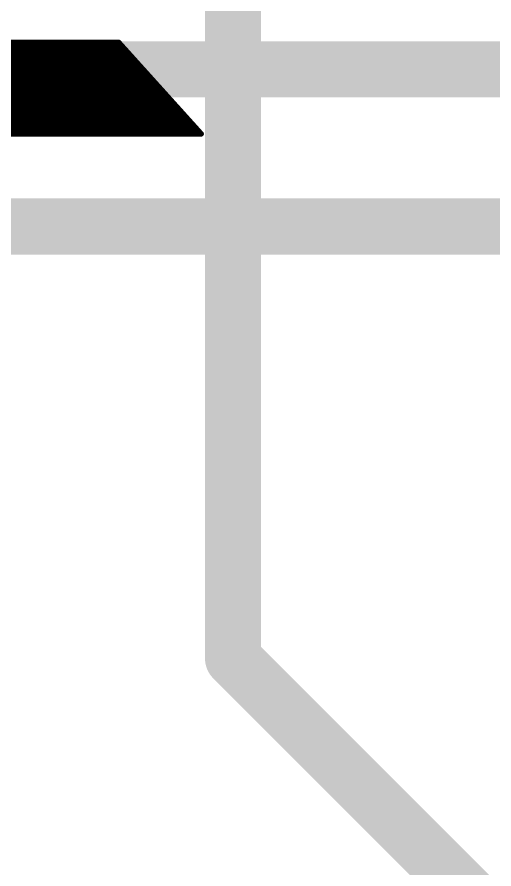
# Model space of a CAD drawing. Extents: x -3.8 to 20.4, y -21.6 to 37.
# Drawn here: x 6.642 to 8.801, y 24.321 to 28.177 of the extents above; entities that cross this region are included whole.
import ezdxf

# ---------------------------------------------------------------- set-up
doc = ezdxf.new("R2010")
doc.units = 0
for name, color, linetype in [('1', 12, 'CONTINUOUS'), ('16', 132, 'CONTINUOUS'), ('21', 41, 'CONTINUOUS'), ('22', 40, 'CONTINUOUS')]:
    doc.layers.add(name, color=color, linetype=linetype)

msp = doc.modelspace()

# ---------------------------------------------------------------- linework, layer by layer
at = {"layer": '1', "const_width": 0.254}
for points in [[(7.62, 25.273), (7.62, 33.02)], [(13.081, 19.812), (7.62, 25.273)]]:
    msp.add_lwpolyline(points, dxfattribs=at)
at = {"layer": '1', "const_width": 0.127}
for points in [[(7.6649, 25.3179, 1), (7.5751, 25.2281)], [(7.5565, 25.273, 1), (7.6835, 25.273)]]:
    msp.add_lwpolyline(points, format="xyb", dxfattribs=at)
at = {"layer": '16', "const_width": 0.254}
msp.add_lwpolyline([(12.7, 27.94), (2.54, 27.94)], dxfattribs=at)
at = {"layer": '21', "const_width": 0.254}
msp.add_lwpolyline([(3.9878, 27.2288), (10.1346, 27.2288)], dxfattribs=at)
at = {"layer": '22', "const_width": 0.0254}
for points in [[(7.1018, 28.0619), (5.0444, 28.0619)], [(7.4752, 27.6479), (7.1018, 28.0619)], [(5.0406, 28.0416), (7.1201, 28.0416)], [(5.0309, 27.9908), (7.1659, 27.9908)], [(5.0357, 28.0162), (7.143, 28.0162)], [(5.0261, 27.9654), (7.1888, 27.9654)], [(5.0165, 27.9146), (7.2347, 27.9146)], [(5.0213, 27.94), (7.2117, 27.94)], [(5.0117, 27.8892), (7.2576, 27.8892)], [(5.0021, 27.8384), (7.3034, 27.8384)], [(5.0069, 27.8638), (7.2805, 27.8638)], [(4.9973, 27.813), (7.3263, 27.813)], [(4.9876, 27.7622), (7.3721, 27.7622)], [(4.9924, 27.7876), (7.3492, 27.7876)], [(4.9828, 27.7368), (7.395, 27.7368)], [(4.9732, 27.686), (7.4408, 27.686)], [(4.978, 27.7114), (7.4179, 27.7114)], [(5.9032, 27.6606), (7.4637, 27.6606)], [(6.0452, 27.6479), (7.4752, 27.6479)]]:
    msp.add_lwpolyline(points, dxfattribs=at)
at = {"layer": '22', "const_width": 0.0127}
for points in [[(7.1065, 28.0662, 1), (7.0971, 28.0576)], [(7.1018, 28.0556, 1), (7.1018, 28.0683)], [(7.1201, 28.0353, 1), (7.1201, 28.048)], [(7.143, 28.0099, 1), (7.143, 28.0226)], [(7.1659, 27.9844, 1), (7.1659, 27.9972)], [(7.1888, 27.9591, 1), (7.1888, 27.9718)], [(7.2117, 27.9337, 1), (7.2117, 27.9464)], [(7.2347, 27.9082, 1), (7.2347, 27.921)], [(7.2576, 27.8829, 1), (7.2576, 27.8956)], [(7.2805, 27.8575, 1), (7.2805, 27.8702)], [(7.3034, 27.832, 1), (7.3034, 27.8448)], [(7.3263, 27.8067, 1), (7.3263, 27.8194)], [(7.3492, 27.7813, 1), (7.3492, 27.794)], [(7.3721, 27.7558, 1), (7.3721, 27.7686)], [(7.395, 27.7305, 1), (7.395, 27.7432)], [(7.4179, 27.705, 1), (7.4179, 27.7178)], [(7.4408, 27.6796, 1), (7.4408, 27.6924)], [(7.4637, 27.6543, 1), (7.4637, 27.667)], [(7.4705, 27.6436, 1), (7.4799, 27.6522)], [(7.4752, 27.6415, 1), (7.4752, 27.6543)]]:
    msp.add_lwpolyline(points, format="xyb", dxfattribs=at)

doc.saveas('drawing.dxf')
